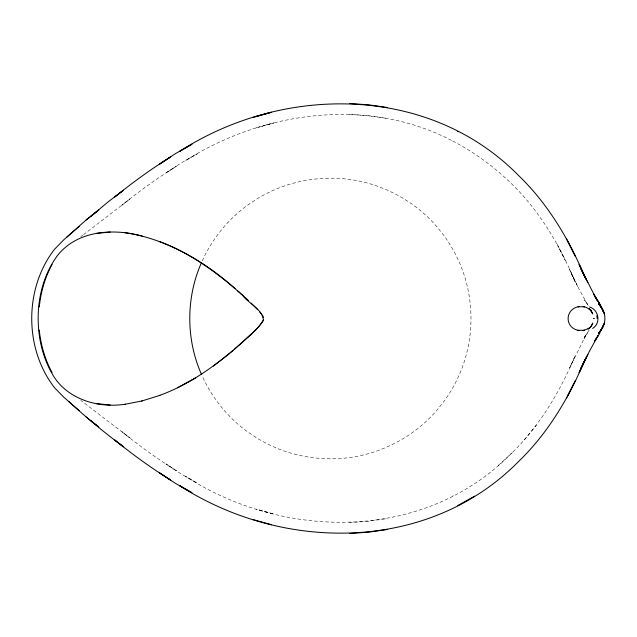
<?xml version="1.0" encoding="UTF-8"?>
<svg xmlns="http://www.w3.org/2000/svg" width="637" height="637" viewBox="0 0 637 637"><rect width="100%" height="100%" fill="white"/><g stroke="black" fill="none" stroke-linecap="round" stroke-linejoin="round"><path stroke-width="0.48" stroke-dasharray="3.19 2.39" d="M202.295 260.859C207.566 248.828 214.868 237.76 223.253 227.68A141.573 141.573 0 0 1 247.427 205.281L256.576 199.142A141.852 141.852 0 0 1 286.483 185.232C303.976 179.57 322.505 177.269 340.843 178.527A141.175 141.175 0 0 1 373.29 184.786C387.312 189.356 400.601 196.037 412.633 204.557A141.024 141.024 0 0 1 437.062 226.931L443.949 235.602A140.777 140.777 0 0 1 464.102 274.873C473.275 303.021 473.275 333.979 464.102 362.127A140.777 140.777 0 0 1 443.949 401.398L437.062 410.061A140.888 140.888 0 0 1 412.633 432.443C400.601 440.963 387.312 447.644 373.29 452.214A141.143 141.143 0 0 1 340.843 458.473C322.505 459.731 303.976 457.43 286.483 451.768A141.86 141.86 0 0 1 256.576 437.858L247.427 431.719A141.573 141.573 0 0 1 223.253 409.32C214.868 399.24 207.566 388.172 202.295 376.141M589.305 329.886L584.67 337.021L587.505 332.785L583.564 339.378L586.263 334.385L569.629 367.915L575.179 355.836C560.027 391.325 540.152 425.293 512.419 452.461L511.033 453.791C424.775 541.402 284.866 540.502 185.518 476.357L197.159 483.101L181.067 473.928L165.899 463.887L176.473 470.783C157.482 458.935 139.336 445.757 121.898 431.735L129.94 437.961L80.74 400.339M524.219 439.984L536.378 425.086M498.277 465.504L512.419 452.461M80.78 236.717L82.834 235.172M83.511 234.655L129.908 199.007L121.866 205.225C139.296 191.196 157.458 178.034 176.449 166.185L165.867 173.073L181.043 163.04L197.144 153.867L185.494 160.612C264.013 111.029 368.664 96.633 452.732 141.032L453.401 141.406M452.74 495.992L453.409 495.618M256.106 127.894L274.077 122.877L259.084 127.034M385.544 518.821L367.613 521.361L349.442 522.627M349.442 114.381L367.613 115.639L385.544 118.195M259.084 509.95L274.085 514.115L256.106 509.09M452.732 141.032C474.095 152.155 493.747 166.448 511.001 183.249L512.379 184.571C540.128 211.739 559.899 245.763 574.996 281.275L569.422 269.212L579.224 289.517L587.425 304.271L584.599 300.027L588.692 306.15M557.001 244.043L565.322 260.477L558.402 246.75M577.791 286.69L570.776 272.692L576.389 283.919"/><path stroke-width="0.96" d="M39.239 306.923C40.84 292.112 44.932 277.541 52.075 264.427M201.523 262.524C185.869 297.654 185.869 339.346 201.523 374.476M587.832 282.621L580.323 267.556L596.917 300.123L593.612 293.928L598.239 301.699L594.624 296.046L599.083 302.543L603.279 311.565L601.01 306.843C606.305 313.659 606.098 323.309 601.01 330.157L603.279 325.435L599.083 334.457L594.624 340.954L598.239 335.301L589.265 351.56L579.081 372.725L585.14 359.531C569.502 396.548 548.807 431.918 519.919 460.193L518.661 461.419C428.956 552.653 283.186 552.454 179.642 485.625L191.944 492.759L175.255 483.244L159.497 472.813L170.74 480.155C151.232 467.988 132.576 454.46 114.7 440.008L123.522 446.784C104.468 432.714 86.321 417.458 68.756 401.581M263.527 320.029C256.321 331.662 244.544 339.847 234.639 349.108M591.454 325.865L592.808 323.07L591.112 326.55L591.454 325.865L589.289 328.405L590.65 326.956L588.015 329.01L589.456 328.111L583.197 330.635L584.583 330.245L577.926 330.316L578.874 330.476C564.414 328.095 564.645 308.993 578.961 306.588L577.99 306.739L584.607 306.819L583.181 306.437L586.438 307.44L590.563 310.139L589.185 308.698L591.367 311.214L590.411 309.582M586.47 357.046L580.323 369.444L587.832 354.379M567.862 395.545L575.267 380.862L566.556 398.077M79.155 226.446L64.154 239.456L54.734 249.035C24.071 288.123 24.071 348.877 54.734 387.965L64.154 397.544L79.155 410.554M85.971 220.107L98.775 209.995L85.971 220.107L66.71 237.179M592.609 328.437C601.113 323.357 598.907 309.885 589.679 307.018M230.124 353.002L233.134 350.406M90.701 216.405L109.031 201.157L123.522 190.216L114.7 196.992C132.576 182.54 151.232 169.012 170.74 156.845L159.497 164.187L175.255 153.756L191.944 144.241L179.642 151.375C283.186 84.546 428.956 84.347 518.661 175.581L519.919 176.807C548.807 205.082 569.502 240.452 585.14 277.469L579.081 264.275L586.47 279.954M213.451 366.044L229.368 353.654M457.772 505.579L474.501 496.151M177.444 387.766L195.527 377.94M159.29 395.521C190.734 384.199 217.854 364.006 242.633 342.021C249.521 334.807 258.479 328.947 263.376 320.069C262.277 309.056 248.629 303.586 242.641 295.361C217.973 273.122 190.622 253.168 159.29 241.487M141.589 401.071L159.871 395.378M252.77 117.503L271.434 112.295L255.748 116.643M124.86 404.312L142.162 400.928M387.455 529.506L368.735 532.166L349.793 533.495M96.418 233.397L110.145 232.019M125.409 404.177C97.549 408.62 65.484 398.905 51.589 372.741A86.767 58.365 90 0 1 40.338 341.559C34.836 312.226 39.55 279.914 57.489 255.533C77.332 230.339 113.338 228.189 142.162 236.064M593.302 318.516L594.488 318.516M349.793 103.505L368.735 104.834L387.455 107.494M96.402 403.619L110.137 404.989M124.86 232.688C166.52 238.779 203.936 261.011 235.077 288.545M252.77 519.497L271.434 524.705M457.772 131.421L458.322 131.748M85.971 416.893L98.775 427.005L90.701 420.595M237.219 290.408L248.422 300.568M251.169 303.164L257.348 309.351M259.41 311.477L261.879 314.543M590.403 309.638L592.76 313.985L591.056 310.506M567.862 241.455L575.267 256.138L566.556 238.923M52.059 372.589C44.932 359.467 40.84 344.896 39.239 330.085M262.5 315.307L263.527 317.441M596.781 315.864L597.148 318.508M604.394 323.285L602.22 328.222L598.533 333.183L602.22 328.222L604.394 323.285M599.114 304.558L598.533 303.817L602.22 308.778L604.394 313.715L602.22 308.778L599.114 304.558M599.855 304.414L598.342 301.914L601.702 307.631L599.855 304.414"/></g></svg>
